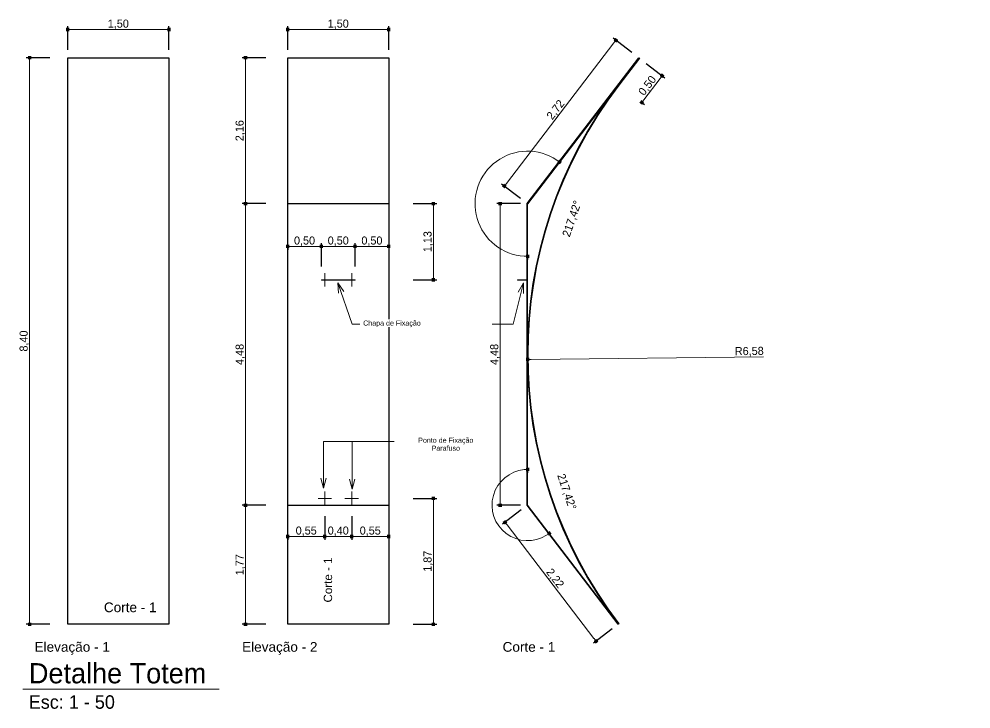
# Model space of a CAD drawing. Header units: millimetres. Extents: x 3006 to 6000, y 1661 to 3774.
# Drawn here: x 3900.11 to 3914.24, y 1820.19 to 1830.43 of the extents above; entities that cross this region are included whole.
import ezdxf

# ---------------------------------------------------------------- set-up
doc = ezdxf.new("R2010")
doc.units = ezdxf.units.MM
doc.header["$LTSCALE"] = 10
for name, color, linetype, lineweight in [('.15', 150, 'Continuous', 15), ('.25', 70, 'Continuous', 25), ('A-----TEP', 2, 'Continuous', 9), ('COTAS', 230, 'Continuous', 15)]:
    doc.layers.add(name, color=color, linetype=linetype, lineweight=lineweight)
doc.layers.add('Escrita', color=34, linetype='Continuous')
doc.layers.add('Verde', color=7, linetype='Continuous', true_color=0x136734)
doc.styles.get("Standard").update_dxf_attribs({"font": 'arial.ttf'})
doc.styles.add('Texto Wilian', font='himalaya.ttf')
doc.dimstyles.new('Cota 1-75 Exter WMJ', dxfattribs={"dimtxt": 0.12, "dimasz": 0.05, "dimexe": 0.05, "dimexo": 0.1, "dimgap": 0.002, "dimtad": 1, "dimzin": 1, "dimtxsty": 'Texto Wilian', "dimblk": 'BOXFILLED', "dimcen": 2.5, "dimclrd": 230, "dimclre": 230, "dimclrt": 104, "dimazin": 0, "dimtfac": 1, "dimtix": 1, "dimtmove": 0, "dimatfit": 3, "dimfxl": 0.3, "dimfxlon": 1, "dimlwd": 20, "dimarcsym": 1})

# ---------------------------------------------------------------- blocks, each defined once
blk = doc.blocks.new('_BoxFilled')
at = {"color": 0, "linetype": 'ByBlock', "lineweight": -2}
blk.add_line((-0.5, 0), (-1, 0), dxfattribs=at)
at = {"color": 0, "linetype": 'ByBlock'}
blk.add_solid([(-0.5, 0.5), (0.5, 0.5), (-0.5, -0.5), (0.5, -0.5)], dxfattribs=at)
blk = doc.blocks.new('*D790')
at = {"layer": 'COTAS', "color": 230, "lineweight": -2, "ltscale": 0.005, "transparency": 16777216}
for p, q in [((3900.568, 1829.853), (3900.218, 1829.853)), ((3900.568, 1821.449), (3900.218, 1821.449))]:
    blk.add_line(p, q, dxfattribs=at)
at = {"layer": 'COTAS', "color": 230, "linetype": 'Continuous', "lineweight": 20, "ltscale": 0.005, "transparency": 16777216}
blk.add_line((3900.268, 1821.499), (3900.268, 1829.803), dxfattribs=at)
at = {"layer": 'Defpoints', "color": 0, "ltscale": 0.005, "transparency": 16777216}
for p in [(3900.268, 1829.853), (3900.835, 1829.853), (3900.835, 1821.449)]:
    blk.add_point(p, dxfattribs=at)
at = {"layer": 'COTAS', "color": 230, "lineweight": 20, "ltscale": 0.005, "transparency": 16777216, "xscale": 0.05, "yscale": 0.05, "zscale": 0.05}
for p, rotation in [((3900.268, 1829.853), 90), ((3900.268, 1821.449), 270)]:
    blk.add_blockref('_BoxFilled', p, dxfattribs=dict(at, rotation=rotation))
at = {"layer": 'COTAS', "color": 104, "ltscale": 0.005, "transparency": 16777216, "insert": (3900.191, 1825.651), "char_height": 0.12, "width": 1.30224, "attachment_point": 5, "rotation": 90, "style": 'Texto Wilian'}
blk.add_mtext('8,40', dxfattribs=at)
blk = doc.blocks.new('*D791')
at = {"layer": 'COTAS', "color": 230, "lineweight": -2, "ltscale": 0.005, "transparency": 16777216}
for p, q in [((3903.772, 1823.215), (3903.422, 1823.215)), ((3903.772, 1821.449), (3903.422, 1821.449))]:
    blk.add_line(p, q, dxfattribs=at)
at = {"layer": 'COTAS', "color": 230, "linetype": 'Continuous', "lineweight": 20, "ltscale": 0.005, "transparency": 16777216}
blk.add_line((3903.472, 1821.499), (3903.472, 1823.165), dxfattribs=at)
at = {"layer": 'Defpoints', "color": 0, "ltscale": 0.005, "transparency": 16777216}
for p in [(3903.472, 1823.215), (3904.098, 1823.215), (3904.098, 1821.449)]:
    blk.add_point(p, dxfattribs=at)
at = {"layer": 'COTAS', "color": 230, "lineweight": 20, "ltscale": 0.005, "transparency": 16777216, "xscale": 0.05, "yscale": 0.05, "zscale": 0.05}
for p, rotation in [((3903.472, 1823.215), 90), ((3903.472, 1821.449), 270)]:
    blk.add_blockref('_BoxFilled', p, dxfattribs=dict(at, rotation=rotation))
at = {"layer": 'COTAS', "color": 104, "ltscale": 0.005, "transparency": 16777216, "insert": (3903.396, 1822.332), "char_height": 0.12, "width": 1.30224, "attachment_point": 5, "rotation": 90, "style": 'Texto Wilian'}
blk.add_mtext('1,77', dxfattribs=at)
blk = doc.blocks.new('*D792')
at = {"layer": 'COTAS', "color": 230, "lineweight": -2, "ltscale": 0.005, "transparency": 16777216}
for p, q in [((3903.772, 1827.69), (3903.422, 1827.69)), ((3903.772, 1823.215), (3903.422, 1823.215))]:
    blk.add_line(p, q, dxfattribs=at)
at = {"layer": 'COTAS', "color": 230, "linetype": 'Continuous', "lineweight": 20, "ltscale": 0.005, "transparency": 16777216}
blk.add_line((3903.472, 1823.265), (3903.472, 1827.64), dxfattribs=at)
at = {"layer": 'Defpoints', "color": 0, "ltscale": 0.005, "transparency": 16777216}
for p in [(3903.472, 1827.69), (3904.098, 1827.69), (3904.098, 1823.215)]:
    blk.add_point(p, dxfattribs=at)
at = {"layer": 'COTAS', "color": 230, "lineweight": 20, "ltscale": 0.005, "transparency": 16777216, "xscale": 0.05, "yscale": 0.05, "zscale": 0.05}
for p, rotation in [((3903.472, 1827.69), 90), ((3903.472, 1823.215), 270)]:
    blk.add_blockref('_BoxFilled', p, dxfattribs=dict(at, rotation=rotation))
at = {"layer": 'COTAS', "color": 104, "ltscale": 0.005, "transparency": 16777216, "insert": (3903.396, 1825.452), "char_height": 0.12, "width": 1.30224, "attachment_point": 5, "rotation": 90, "style": 'Texto Wilian'}
blk.add_mtext('4,48', dxfattribs=at)
blk = doc.blocks.new('*D793')
at = {"layer": 'COTAS', "color": 230, "lineweight": -2, "ltscale": 0.005, "transparency": 16777216}
for p, q in [((3903.772, 1829.853), (3903.422, 1829.853)), ((3903.772, 1827.69), (3903.422, 1827.69))]:
    blk.add_line(p, q, dxfattribs=at)
at = {"layer": 'COTAS', "color": 230, "linetype": 'Continuous', "lineweight": 20, "ltscale": 0.005, "transparency": 16777216}
blk.add_line((3903.472, 1827.74), (3903.472, 1829.803), dxfattribs=at)
at = {"layer": 'Defpoints', "color": 0, "ltscale": 0.005, "transparency": 16777216}
for p in [(3903.472, 1829.853), (3904.098, 1829.853), (3904.098, 1827.69)]:
    blk.add_point(p, dxfattribs=at)
at = {"layer": 'COTAS', "color": 230, "lineweight": 20, "ltscale": 0.005, "transparency": 16777216, "xscale": 0.05, "yscale": 0.05, "zscale": 0.05}
for p, rotation in [((3903.472, 1829.853), 90), ((3903.472, 1827.69), 270)]:
    blk.add_blockref('_BoxFilled', p, dxfattribs=dict(at, rotation=rotation))
at = {"layer": 'COTAS', "color": 104, "ltscale": 0.005, "transparency": 16777216, "insert": (3903.396, 1828.772), "char_height": 0.12, "width": 1.30224, "attachment_point": 5, "rotation": 90, "style": 'Texto Wilian'}
blk.add_mtext('2,16', dxfattribs=at)
blk = doc.blocks.new('*D794')
at = {"layer": 'COTAS', "color": 230, "lineweight": -2, "ltscale": 0.005, "transparency": 16777216}
for p, q in [((3905.961, 1827.69), (3906.311, 1827.69)), ((3905.961, 1826.559), (3906.311, 1826.559))]:
    blk.add_line(p, q, dxfattribs=at)
at = {"layer": 'COTAS', "color": 230, "linetype": 'Continuous', "lineweight": 20, "ltscale": 0.005, "transparency": 16777216}
blk.add_line((3906.261, 1826.609), (3906.261, 1827.64), dxfattribs=at)
at = {"layer": 'Defpoints', "color": 0, "ltscale": 0.005, "transparency": 16777216}
for p in [(3905.598, 1827.69), (3906.261, 1827.69), (3905.098, 1826.559)]:
    blk.add_point(p, dxfattribs=at)
at = {"layer": 'COTAS', "color": 230, "lineweight": 20, "ltscale": 0.005, "transparency": 16777216, "xscale": 0.05, "yscale": 0.05, "zscale": 0.05}
for p, rotation in [((3906.261, 1827.69), 90), ((3906.261, 1826.559), 270)]:
    blk.add_blockref('_BoxFilled', p, dxfattribs=dict(at, rotation=rotation))
at = {"layer": 'COTAS', "color": 104, "ltscale": 0.005, "transparency": 16777216, "insert": (3906.184, 1827.125), "char_height": 0.12, "width": 1.30224, "attachment_point": 5, "rotation": 90, "style": 'Texto Wilian'}
blk.add_mtext('1,13', dxfattribs=at)
blk = doc.blocks.new('*D795')
at = {"layer": 'COTAS', "color": 230, "lineweight": -2, "ltscale": 0.005, "transparency": 16777216}
for p, q in [((3904.598, 1826.755), (3904.598, 1827.105)), ((3904.098, 1827.061), (3904.098, 1827.005))]:
    blk.add_line(p, q, dxfattribs=at)
at = {"layer": 'COTAS', "color": 230, "linetype": 'Continuous', "lineweight": 20, "ltscale": 0.005, "transparency": 16777216}
blk.add_line((3904.148, 1827.055), (3904.548, 1827.055), dxfattribs=at)
at = {"layer": 'Defpoints', "color": 0, "ltscale": 0.005, "transparency": 16777216}
for p in [(3904.098, 1827.161), (3904.598, 1827.055), (3904.598, 1826.552)]:
    blk.add_point(p, dxfattribs=at)
at = {"layer": 'COTAS', "color": 230, "lineweight": 20, "ltscale": 0.005, "transparency": 16777216, "xscale": 0.05, "yscale": 0.05, "zscale": 0.05, "rotation": 180}
blk.add_blockref('_BoxFilled', (3904.098, 1827.055), dxfattribs=at)
at = {"layer": 'COTAS', "color": 230, "lineweight": 20, "ltscale": 0.005, "transparency": 16777216, "xscale": 0.05, "yscale": 0.05, "zscale": 0.05}
blk.add_blockref('_BoxFilled', (3904.598, 1827.055), dxfattribs=at)
at = {"layer": 'COTAS', "color": 104, "ltscale": 0.005, "transparency": 16777216, "insert": (3904.348, 1827.131), "char_height": 0.12, "width": 1.30224, "attachment_point": 5, "style": 'Texto Wilian'}
blk.add_mtext('0,50', dxfattribs=at)
blk = doc.blocks.new('*D796')
at = {"layer": 'COTAS', "color": 230, "lineweight": -2, "ltscale": 0.005, "transparency": 16777216}
for p, q in [((3904.598, 1826.755), (3904.598, 1827.105)), ((3905.098, 1826.755), (3905.098, 1827.105))]:
    blk.add_line(p, q, dxfattribs=at)
at = {"layer": 'COTAS', "color": 230, "linetype": 'Continuous', "lineweight": 20, "ltscale": 0.005, "transparency": 16777216}
blk.add_line((3904.648, 1827.055), (3905.048, 1827.055), dxfattribs=at)
at = {"layer": 'Defpoints', "color": 0, "ltscale": 0.005, "transparency": 16777216}
for p in [(3905.098, 1827.055), (3904.598, 1826.552), (3905.098, 1826.559)]:
    blk.add_point(p, dxfattribs=at)
at = {"layer": 'COTAS', "color": 230, "lineweight": 20, "ltscale": 0.005, "transparency": 16777216, "xscale": 0.05, "yscale": 0.05, "zscale": 0.05, "rotation": 180}
blk.add_blockref('_BoxFilled', (3904.598, 1827.055), dxfattribs=at)
at = {"layer": 'COTAS', "color": 230, "lineweight": 20, "ltscale": 0.005, "transparency": 16777216, "xscale": 0.05, "yscale": 0.05, "zscale": 0.05}
blk.add_blockref('_BoxFilled', (3905.098, 1827.055), dxfattribs=at)
at = {"layer": 'COTAS', "color": 104, "ltscale": 0.005, "transparency": 16777216, "insert": (3904.848, 1827.131), "char_height": 0.12, "width": 1.30224, "attachment_point": 5, "style": 'Texto Wilian'}
blk.add_mtext('0,50', dxfattribs=at)
blk = doc.blocks.new('*D797')
at = {"layer": 'COTAS', "color": 230, "lineweight": -2, "ltscale": 0.005, "transparency": 16777216}
for p, q in [((3905.098, 1826.755), (3905.098, 1827.105)), ((3905.598, 1827.061), (3905.598, 1827.005))]:
    blk.add_line(p, q, dxfattribs=at)
at = {"layer": 'COTAS', "color": 230, "linetype": 'Continuous', "lineweight": 20, "ltscale": 0.005, "transparency": 16777216}
blk.add_line((3905.148, 1827.055), (3905.548, 1827.055), dxfattribs=at)
at = {"layer": 'Defpoints', "color": 0, "ltscale": 0.005, "transparency": 16777216}
for p in [(3905.598, 1827.161), (3905.598, 1827.055), (3905.098, 1826.559)]:
    blk.add_point(p, dxfattribs=at)
at = {"layer": 'COTAS', "color": 230, "lineweight": 20, "ltscale": 0.005, "transparency": 16777216, "xscale": 0.05, "yscale": 0.05, "zscale": 0.05, "rotation": 180}
blk.add_blockref('_BoxFilled', (3905.098, 1827.055), dxfattribs=at)
at = {"layer": 'COTAS', "color": 230, "lineweight": 20, "ltscale": 0.005, "transparency": 16777216, "xscale": 0.05, "yscale": 0.05, "zscale": 0.05}
blk.add_blockref('_BoxFilled', (3905.598, 1827.055), dxfattribs=at)
at = {"layer": 'COTAS', "color": 104, "ltscale": 0.005, "transparency": 16777216, "insert": (3905.348, 1827.131), "char_height": 0.12, "width": 1.30224, "attachment_point": 5, "style": 'Texto Wilian'}
blk.add_mtext('0,50', dxfattribs=at)
blk = doc.blocks.new('*D798')
at = {"layer": 'COTAS', "color": 230, "lineweight": -2, "ltscale": 0.005, "transparency": 16777216}
for p, q in [((3905.961, 1823.317), (3906.311, 1823.317)), ((3905.961, 1821.449), (3906.311, 1821.449))]:
    blk.add_line(p, q, dxfattribs=at)
at = {"layer": 'COTAS', "color": 230, "linetype": 'Continuous', "lineweight": 20, "ltscale": 0.005, "transparency": 16777216}
blk.add_line((3906.261, 1821.499), (3906.261, 1823.267), dxfattribs=at)
at = {"layer": 'Defpoints', "color": 0, "ltscale": 0.005, "transparency": 16777216}
for p in [(3905.148, 1823.317), (3906.261, 1823.317), (3905.598, 1821.449)]:
    blk.add_point(p, dxfattribs=at)
at = {"layer": 'COTAS', "color": 230, "lineweight": 20, "ltscale": 0.005, "transparency": 16777216, "xscale": 0.05, "yscale": 0.05, "zscale": 0.05}
for p, rotation in [((3906.261, 1823.317), 90), ((3906.261, 1821.449), 270)]:
    blk.add_blockref('_BoxFilled', p, dxfattribs=dict(at, rotation=rotation))
at = {"layer": 'COTAS', "color": 104, "ltscale": 0.005, "transparency": 16777216, "insert": (3906.184, 1822.383), "char_height": 0.12, "width": 1.30224, "attachment_point": 5, "rotation": 90, "style": 'Texto Wilian'}
blk.add_mtext('1,87', dxfattribs=at)
blk = doc.blocks.new('*D799')
at = {"layer": 'COTAS', "color": 230, "lineweight": -2, "ltscale": 0.005, "transparency": 16777216}
for p, q in [((3904.648, 1823.051), (3904.648, 1822.701)), ((3904.098, 1822.757), (3904.098, 1822.701))]:
    blk.add_line(p, q, dxfattribs=at)
at = {"layer": 'COTAS', "color": 230, "linetype": 'Continuous', "lineweight": 20, "ltscale": 0.005, "transparency": 16777216}
blk.add_line((3904.148, 1822.751), (3904.598, 1822.751), dxfattribs=at)
at = {"layer": 'Defpoints', "color": 0, "ltscale": 0.005, "transparency": 16777216}
for p in [(3904.648, 1823.217), (3904.098, 1822.857), (3904.648, 1822.751)]:
    blk.add_point(p, dxfattribs=at)
at = {"layer": 'COTAS', "color": 230, "lineweight": 20, "ltscale": 0.005, "transparency": 16777216, "xscale": 0.05, "yscale": 0.05, "zscale": 0.05, "rotation": 180}
blk.add_blockref('_BoxFilled', (3904.098, 1822.751), dxfattribs=at)
at = {"layer": 'COTAS', "color": 230, "lineweight": 20, "ltscale": 0.005, "transparency": 16777216, "xscale": 0.05, "yscale": 0.05, "zscale": 0.05}
blk.add_blockref('_BoxFilled', (3904.648, 1822.751), dxfattribs=at)
at = {"layer": 'COTAS', "color": 104, "ltscale": 0.005, "transparency": 16777216, "insert": (3904.373, 1822.828), "char_height": 0.12, "width": 1.30224, "attachment_point": 5, "style": 'Texto Wilian'}
blk.add_mtext('0,55', dxfattribs=at)
blk = doc.blocks.new('*D800')
at = {"layer": 'COTAS', "color": 230, "lineweight": -2, "ltscale": 0.005, "transparency": 16777216}
for p, q in [((3904.648, 1823.051), (3904.648, 1822.701)), ((3905.048, 1823.051), (3905.048, 1822.701))]:
    blk.add_line(p, q, dxfattribs=at)
at = {"layer": 'COTAS', "color": 230, "linetype": 'Continuous', "lineweight": 20, "ltscale": 0.005, "transparency": 16777216}
blk.add_line((3904.698, 1822.751), (3904.998, 1822.751), dxfattribs=at)
at = {"layer": 'Defpoints', "color": 0, "ltscale": 0.005, "transparency": 16777216}
for p in [(3904.648, 1823.217), (3905.048, 1823.217), (3905.048, 1822.751)]:
    blk.add_point(p, dxfattribs=at)
at = {"layer": 'COTAS', "color": 230, "lineweight": 20, "ltscale": 0.005, "transparency": 16777216, "xscale": 0.05, "yscale": 0.05, "zscale": 0.05, "rotation": 180}
blk.add_blockref('_BoxFilled', (3904.648, 1822.751), dxfattribs=at)
at = {"layer": 'COTAS', "color": 230, "lineweight": 20, "ltscale": 0.005, "transparency": 16777216, "xscale": 0.05, "yscale": 0.05, "zscale": 0.05}
blk.add_blockref('_BoxFilled', (3905.048, 1822.751), dxfattribs=at)
at = {"layer": 'COTAS', "color": 104, "ltscale": 0.005, "transparency": 16777216, "insert": (3904.848, 1822.828), "char_height": 0.12, "width": 1.30224, "attachment_point": 5, "style": 'Texto Wilian'}
blk.add_mtext('0,40', dxfattribs=at)
blk = doc.blocks.new('*D801')
at = {"layer": 'COTAS', "color": 230, "lineweight": -2, "ltscale": 0.005, "transparency": 16777216}
for p, q in [((3905.048, 1823.051), (3905.048, 1822.701)), ((3905.598, 1822.757), (3905.598, 1822.701))]:
    blk.add_line(p, q, dxfattribs=at)
at = {"layer": 'COTAS', "color": 230, "linetype": 'Continuous', "lineweight": 20, "ltscale": 0.005, "transparency": 16777216}
blk.add_line((3905.098, 1822.751), (3905.548, 1822.751), dxfattribs=at)
at = {"layer": 'Defpoints', "color": 0, "ltscale": 0.005, "transparency": 16777216}
for p in [(3905.048, 1823.217), (3905.598, 1822.857), (3905.598, 1822.751)]:
    blk.add_point(p, dxfattribs=at)
at = {"layer": 'COTAS', "color": 230, "lineweight": 20, "ltscale": 0.005, "transparency": 16777216, "xscale": 0.05, "yscale": 0.05, "zscale": 0.05, "rotation": 180}
blk.add_blockref('_BoxFilled', (3905.048, 1822.751), dxfattribs=at)
at = {"layer": 'COTAS', "color": 230, "lineweight": 20, "ltscale": 0.005, "transparency": 16777216, "xscale": 0.05, "yscale": 0.05, "zscale": 0.05}
blk.add_blockref('_BoxFilled', (3905.598, 1822.751), dxfattribs=at)
at = {"layer": 'COTAS', "color": 104, "ltscale": 0.005, "transparency": 16777216, "insert": (3905.323, 1822.828), "char_height": 0.12, "width": 1.30224, "attachment_point": 5, "style": 'Texto Wilian'}
blk.add_mtext('0,55', dxfattribs=at)
blk = doc.blocks.new('*D802')
at = {"layer": 'COTAS', "color": 230, "lineweight": -2, "ltscale": 0.005, "transparency": 16777216}
for p, q in [((3900.835, 1829.973), (3900.835, 1830.323)), ((3902.335, 1829.973), (3902.335, 1830.323))]:
    blk.add_line(p, q, dxfattribs=at)
at = {"layer": 'COTAS', "color": 230, "linetype": 'Continuous', "lineweight": 20, "ltscale": 0.005, "transparency": 16777216}
blk.add_line((3900.885, 1830.273), (3902.285, 1830.273), dxfattribs=at)
at = {"layer": 'Defpoints', "color": 0, "ltscale": 0.005, "transparency": 16777216}
for p in [(3902.335, 1830.273), (3900.835, 1829.853), (3902.335, 1829.853)]:
    blk.add_point(p, dxfattribs=at)
at = {"layer": 'COTAS', "color": 230, "lineweight": 20, "ltscale": 0.005, "transparency": 16777216, "xscale": 0.05, "yscale": 0.05, "zscale": 0.05, "rotation": 180}
blk.add_blockref('_BoxFilled', (3900.835, 1830.273), dxfattribs=at)
at = {"layer": 'COTAS', "color": 230, "lineweight": 20, "ltscale": 0.005, "transparency": 16777216, "xscale": 0.05, "yscale": 0.05, "zscale": 0.05}
blk.add_blockref('_BoxFilled', (3902.335, 1830.273), dxfattribs=at)
at = {"layer": 'COTAS', "color": 104, "ltscale": 0.005, "transparency": 16777216, "insert": (3901.585, 1830.349), "char_height": 0.12, "width": 1.30224, "attachment_point": 5, "style": 'Texto Wilian'}
blk.add_mtext('1,50', dxfattribs=at)
blk = doc.blocks.new('*D803')
at = {"layer": 'COTAS', "color": 230, "lineweight": -2, "ltscale": 0.005, "transparency": 16777216}
for p, q in [((3904.098, 1829.973), (3904.098, 1830.323)), ((3905.598, 1829.973), (3905.598, 1830.323))]:
    blk.add_line(p, q, dxfattribs=at)
at = {"layer": 'COTAS', "color": 230, "linetype": 'Continuous', "lineweight": 20, "ltscale": 0.005, "transparency": 16777216}
blk.add_line((3904.148, 1830.273), (3905.548, 1830.273), dxfattribs=at)
at = {"layer": 'Defpoints', "color": 0, "ltscale": 0.005, "transparency": 16777216}
for p in [(3905.598, 1830.273), (3904.098, 1829.853), (3905.598, 1829.853)]:
    blk.add_point(p, dxfattribs=at)
at = {"layer": 'COTAS', "color": 230, "lineweight": 20, "ltscale": 0.005, "transparency": 16777216, "xscale": 0.05, "yscale": 0.05, "zscale": 0.05, "rotation": 180}
blk.add_blockref('_BoxFilled', (3904.098, 1830.273), dxfattribs=at)
at = {"layer": 'COTAS', "color": 230, "lineweight": 20, "ltscale": 0.005, "transparency": 16777216, "xscale": 0.05, "yscale": 0.05, "zscale": 0.05}
blk.add_blockref('_BoxFilled', (3905.598, 1830.273), dxfattribs=at)
at = {"layer": 'COTAS', "color": 104, "ltscale": 0.005, "transparency": 16777216, "insert": (3904.848, 1830.349), "char_height": 0.12, "width": 1.30224, "attachment_point": 5, "style": 'Texto Wilian'}
blk.add_mtext('1,50', dxfattribs=at)
blk = doc.blocks.new('*D804')
at = {"layer": 'COTAS', "color": 230, "lineweight": -2, "ltscale": 0.005, "transparency": 16777216}
for p, q in [((3908.132, 1828.307), (3908.162, 1828.347)), ((3907.658, 1826.909), (3907.658, 1826.859))]:
    blk.add_line(p, q, dxfattribs=at)
at = {"layer": 'COTAS', "color": 230, "linetype": 'Continuous', "lineweight": 20, "ltscale": 0.005, "transparency": 16777216}
blk.add_arc((3907.658, 1827.688), 0.78, 56.2542, 266.3246, dxfattribs=at)
at = {"layer": 'Defpoints', "color": 0, "ltscale": 0.005, "transparency": 16777216}
for p in [(3907.211, 1828.326), (3908.132, 1828.307), (3907.658, 1827.688), (3907.658, 1826.909)]:
    blk.add_point(p, dxfattribs=at)
at = {"layer": 'COTAS', "color": 230, "lineweight": 20, "ltscale": 0.005, "transparency": 16777216, "xscale": 0.05, "yscale": 0.05, "zscale": 0.05}
for p, rotation in [((3908.132, 1828.307), 324.4165046367129), ((3907.658, 1826.909), 358.1623217800397)]:
    blk.add_blockref('_BoxFilled', p, dxfattribs=dict(at, rotation=rotation))
at = {"layer": 'COTAS', "color": 104, "ltscale": 0.005, "transparency": 16777216, "insert": (3908.324, 1827.463), "char_height": 0.12, "width": 2.31678, "attachment_point": 5, "rotation": 71.2894, "style": 'Texto Wilian'}
blk.add_mtext('217,42°', dxfattribs=at)
blk = doc.blocks.new('*D805')
at = {"layer": 'COTAS', "color": 230, "lineweight": -2, "ltscale": 0.005, "transparency": 16777216}
for p, q in [((3907.658, 1823.745), (3907.658, 1823.695)), ((3907.979, 1822.797), (3907.949, 1822.837))]:
    blk.add_line(p, q, dxfattribs=at)
at = {"layer": 'COTAS', "color": 230, "linetype": 'Continuous', "lineweight": 20, "ltscale": 0.005, "transparency": 16777216}
blk.add_arc((3907.658, 1823.217), 0.528, 95.4239, 301.9973, dxfattribs=at)
at = {"layer": 'Defpoints', "color": 0, "ltscale": 0.005, "transparency": 16777216}
for p in [(3907.658, 1823.745), (3907.155, 1823.376), (3907.658, 1823.217), (3907.979, 1822.797)]:
    blk.add_point(p, dxfattribs=at)
at = {"layer": 'COTAS', "color": 230, "lineweight": 20, "ltscale": 0.005, "transparency": 16777216, "xscale": 0.05, "yscale": 0.05, "zscale": 0.05}
for p, rotation in [((3907.658, 1823.745), 2.711941353895778), ((3907.979, 1822.797), 34.70923222935934)]:
    blk.add_blockref('_BoxFilled', p, dxfattribs=dict(at, rotation=rotation))
at = {"layer": 'COTAS', "color": 104, "ltscale": 0.005, "transparency": 16777216, "insert": (3908.231, 1823.411), "char_height": 0.12, "width": 2.31678, "attachment_point": 5, "rotation": 288.7106, "style": 'Texto Wilian'}
blk.add_mtext('217,42°', dxfattribs=at)
blk = doc.blocks.new('*D806')
at = {"layer": 'COTAS', "color": 230, "linetype": 'Continuous', "lineweight": 20, "ltscale": 0.005, "transparency": 16777216}
blk.add_line((3907.343, 1827.989), (3908.938, 1830.073), dxfattribs=at)
at = {"layer": 'COTAS', "color": 230, "lineweight": -2, "ltscale": 0.005, "transparency": 16777216}
for p, q in [((3909.206, 1829.93), (3908.928, 1830.143)), ((3907.551, 1827.767), (3907.273, 1827.98))]:
    blk.add_line(p, q, dxfattribs=at)
at = {"layer": 'Defpoints', "color": 0, "ltscale": 0.005, "transparency": 16777216}
for p in [(3908.968, 1830.113), (3909.307, 1829.853), (3907.652, 1827.69)]:
    blk.add_point(p, dxfattribs=at)
at = {"layer": 'COTAS', "color": 230, "lineweight": 20, "ltscale": 0.005, "transparency": 16777216, "xscale": 0.05, "yscale": 0.05, "zscale": 0.05}
for p, rotation in [((3908.968, 1830.113), 52.57882641676545), ((3907.313, 1827.95), 232.5788264167655)]:
    blk.add_blockref('_BoxFilled', p, dxfattribs=dict(at, rotation=rotation))
at = {"layer": 'COTAS', "color": 104, "ltscale": 0.005, "transparency": 16777216, "insert": (3908.08, 1829.078), "char_height": 0.12, "width": 1.30224, "attachment_point": 5, "rotation": 52.5788, "style": 'Texto Wilian'}
blk.add_mtext('2,72', dxfattribs=at)
blk = doc.blocks.new('*D807')
at = {"layer": 'COTAS', "color": 230, "lineweight": -2, "ltscale": 0.005, "transparency": 16777216}
for p, q in [((3907.551, 1827.69), (3907.201, 1827.69)), ((3907.551, 1823.215), (3907.201, 1823.215))]:
    blk.add_line(p, q, dxfattribs=at)
at = {"layer": 'COTAS', "color": 230, "linetype": 'Continuous', "lineweight": 20, "ltscale": 0.005, "transparency": 16777216}
blk.add_line((3907.251, 1827.64), (3907.251, 1823.265), dxfattribs=at)
at = {"layer": 'Defpoints', "color": 0, "ltscale": 0.005, "transparency": 16777216}
for p in [(3907.652, 1827.69), (3907.251, 1823.215), (3907.652, 1823.215)]:
    blk.add_point(p, dxfattribs=at)
at = {"layer": 'COTAS', "color": 230, "lineweight": 20, "ltscale": 0.005, "transparency": 16777216, "xscale": 0.05, "yscale": 0.05, "zscale": 0.05}
for p, rotation in [((3907.251, 1827.69), 90), ((3907.251, 1823.215), 270)]:
    blk.add_blockref('_BoxFilled', p, dxfattribs=dict(at, rotation=rotation))
at = {"layer": 'COTAS', "color": 104, "ltscale": 0.005, "transparency": 16777216, "insert": (3907.174, 1825.452), "char_height": 0.12, "width": 1.30224, "attachment_point": 5, "rotation": 90, "style": 'Texto Wilian'}
blk.add_mtext('4,48', dxfattribs=at)
blk = doc.blocks.new('*D808')
at = {"layer": 'COTAS', "color": 230, "lineweight": -2, "ltscale": 0.005, "transparency": 16777216}
for p, q in [((3907.561, 1823.145), (3907.283, 1822.932)), ((3908.912, 1821.379), (3908.634, 1821.166))]:
    blk.add_line(p, q, dxfattribs=at)
at = {"layer": 'COTAS', "color": 230, "linetype": 'Continuous', "lineweight": 20, "ltscale": 0.005, "transparency": 16777216}
blk.add_line((3907.353, 1822.923), (3908.643, 1821.236), dxfattribs=at)
at = {"layer": 'Defpoints', "color": 0, "ltscale": 0.005, "transparency": 16777216}
for p in [(3907.652, 1823.215), (3909.003, 1821.449), (3908.674, 1821.196)]:
    blk.add_point(p, dxfattribs=at)
at = {"layer": 'COTAS', "color": 230, "lineweight": 20, "ltscale": 0.005, "transparency": 16777216, "xscale": 0.05, "yscale": 0.05, "zscale": 0.05}
for p, rotation in [((3907.322, 1822.962), 127.421173583198), ((3908.674, 1821.196), 307.421173583198)]:
    blk.add_blockref('_BoxFilled', p, dxfattribs=dict(at, rotation=rotation))
at = {"layer": 'COTAS', "color": 104, "ltscale": 0.005, "transparency": 16777216, "insert": (3908.059, 1822.126), "char_height": 0.12, "width": 1.30224, "attachment_point": 5, "rotation": 307.4212, "style": 'Texto Wilian'}
blk.add_mtext('2,22', dxfattribs=at)
blk = doc.blocks.new('*D809')
at = {"layer": 'COTAS', "color": 230, "lineweight": -2, "ltscale": 0.005, "transparency": 16777216}
for p, q in [((3909.416, 1829.77), (3909.694, 1829.557)), ((3909.346, 1829.194), (3909.39, 1829.16))]:
    blk.add_line(p, q, dxfattribs=at)
at = {"layer": 'COTAS', "color": 230, "linetype": 'Continuous', "lineweight": 20, "ltscale": 0.005, "transparency": 16777216}
blk.add_line((3909.381, 1829.23), (3909.624, 1829.548), dxfattribs=at)
at = {"layer": 'Defpoints', "color": 0, "ltscale": 0.005, "transparency": 16777216}
for p in [(3909.317, 1829.846), (3909.654, 1829.588), (3909.266, 1829.255)]:
    blk.add_point(p, dxfattribs=at)
at = {"layer": 'COTAS', "color": 230, "lineweight": 20, "ltscale": 0.005, "transparency": 16777216, "xscale": 0.05, "yscale": 0.05, "zscale": 0.05}
for p, rotation in [((3909.654, 1829.588), 52.57880212190374), ((3909.351, 1829.191), 232.5788021219037)]:
    blk.add_blockref('_BoxFilled', p, dxfattribs=dict(at, rotation=rotation))
at = {"layer": 'COTAS', "color": 104, "ltscale": 0.005, "transparency": 16777216, "insert": (3909.441, 1829.436), "char_height": 0.12, "width": 1.30224, "attachment_point": 5, "rotation": 52.5788, "style": 'Texto Wilian'}
blk.add_mtext('0,50', dxfattribs=at)
blk = doc.blocks.new('*D810')
at = {"layer": 'COTAS', "color": 230, "linetype": 'Continuous', "lineweight": 20, "ltscale": 0.005, "transparency": 16777216}
blk.add_line((3911.158, 1825.418), (3907.71, 1825.379), dxfattribs=at)
at = {"layer": 'Defpoints', "color": 0, "ltscale": 0.005, "transparency": 16777216}
for p in [(3914.236, 1825.452), (3907.66, 1825.378)]:
    blk.add_point(p, dxfattribs=at)
at = {"layer": 'COTAS', "color": 230, "lineweight": 20, "ltscale": 0.005, "transparency": 16777216, "xscale": 0.05, "yscale": 0.05, "zscale": 0.05, "rotation": 180.6494179531491}
blk.add_blockref('_BoxFilled', (3907.66, 1825.378), dxfattribs=at)
at = {"layer": 'COTAS', "color": 104, "ltscale": 0.005, "transparency": 16777216, "insert": (3910.947, 1825.492), "char_height": 0.12, "width": 1.30224, "attachment_point": 5, "rotation": 0.6494, "style": 'Texto Wilian'}
blk.add_mtext('R6,58', dxfattribs=at)

msp = doc.modelspace()

# ---------------------------------------------------------------- linework, layer by layer
at = {"layer": '.15', "color": 150, "lineweight": 15}
for p, q in [((3904.648, 1826.459), (3904.648, 1826.659)), ((3905.048, 1826.459), (3905.048, 1826.659)), ((3904.548, 1823.317), (3904.748, 1823.317)), ((3904.648, 1823.217), (3904.648, 1823.417)), ((3904.948, 1823.317), (3905.148, 1823.317)), ((3905.048, 1823.217), (3905.048, 1823.417))]:
    msp.add_line(p, q, dxfattribs=at)
msp.add_lwpolyline([(3905.098, 1826.559), (3905.098, 1826.552), (3904.598, 1826.552), (3904.598, 1826.559)], close=True, dxfattribs=at)
msp.add_lwpolyline([(3907.652, 1826.552), (3907.508, 1826.552), (3907.508, 1826.559), (3907.652, 1826.559)], dxfattribs=at)
at = {"layer": '.25', "color": 70, "lineweight": 25}
for p, q in [((3900.835, 1821.449), (3900.835, 1829.853)), ((3900.835, 1829.853), (3902.335, 1829.853)), ((3902.335, 1829.853), (3902.335, 1821.449)), ((3904.098, 1821.449), (3904.098, 1829.853)), ((3904.098, 1829.853), (3905.598, 1829.853)), ((3905.598, 1829.853), (3905.598, 1821.449)), ((3907.652, 1827.69), (3909.307, 1829.853)), ((3909.312, 1829.85), (3907.658, 1827.688)), ((3909.317, 1829.846), (3909.013, 1829.449)), ((3909.307, 1829.853), (3909.317, 1829.846)), ((3907.658, 1827.688), (3909.008, 1829.452)), ((3904.098, 1827.69), (3905.598, 1827.69)), ((3907.652, 1823.215), (3907.652, 1827.69)), ((3907.658, 1823.217), (3907.658, 1827.688)), ((3904.098, 1823.215), (3905.598, 1823.215)), ((3909.003, 1821.449), (3907.652, 1823.215)), ((3909.008, 1821.452), (3907.658, 1823.217)), ((3902.335, 1821.449), (3900.835, 1821.449)), ((3905.598, 1821.449), (3904.098, 1821.449)), ((3909.013, 1821.456), (3909.003, 1821.449))]:
    msp.add_line(p, q, dxfattribs=at)
for radius in [6.583, 6.576]:
    msp.add_arc((3914.236, 1825.452), radius, 142.5788, 217.4212, dxfattribs=at)
at = {"layer": 'A-----TEP', "color": 10}
msp.add_line((3907.595, 1826.513), (3907.598, 1826.358), dxfattribs=at)
at = {"layer": 'COTAS', "ltscale": 0.005}
for p, q in [((3904.842, 1826.513), (3904.929, 1826.385)), ((3904.842, 1826.513), (3904.853, 1826.359)), ((3904.842, 1826.513), (3905.054, 1825.9)), ((3907.595, 1826.513), (3907.443, 1825.9)), ((3907.595, 1826.513), (3907.52, 1826.377)), ((3905.054, 1825.9), (3905.544, 1825.9)), ((3907.443, 1825.9), (3907.131, 1825.9)), ((3904.631, 1824.162), (3905.678, 1824.162)), ((3904.631, 1823.467), (3904.631, 1824.162)), ((3905.053, 1824.162), (3905.678, 1824.162)), ((3905.053, 1823.453), (3905.053, 1824.162)), ((3904.631, 1823.467), (3904.59, 1823.617)), ((3904.631, 1823.467), (3904.671, 1823.617)), ((3905.053, 1823.453), (3905.013, 1823.603)), ((3905.053, 1823.453), (3905.093, 1823.603))]:
    msp.add_line(p, q, dxfattribs=at)
at = {"layer": 'Verde', "color": 106, "lineweight": 9}
msp.add_line((3900.17, 1820.487), (3903.081, 1820.487), dxfattribs=at)

# ---------------------------------------------------------------- texts
at = {"layer": 'COTAS', "ltscale": 0.005, "insert": (3904.634, 1821.772), "char_height": 0.12294, "width": 0.795, "attachment_point": 1, "rotation": 90, "line_spacing_factor": 0.938532, "bg_fill": 3, "box_fill_scale": 1.25, "bg_fill_color": 0, "bg_fill_transparency": 6889442}
msp.add_mtext('\\fArial|b0|i0|c0|p34|;Corte - 1', dxfattribs=at)
at = {"layer": 'Escrita', "line_spacing_factor": 0.938532, "style": 'Texto Wilian', "bg_fill": 3, "box_fill_scale": 1.25, "bg_fill_color": 0}
for s, insert, char_height, width, attachment_point, bg_fill_transparency in [('\\fArial|b0|i0|c0|p34|;Ponto de Fixação\\PParafuso', (3906.444, 1824.217), 0.07539, 0.91282, 2, 6888712), ('\\fArial|b0|i0|c0|p34|;Corte - 1', (3901.371, 1821.772), 0.144, 0.795, 1, 5054424), ('\\fArial|b0|i0|c0|p34|;Elevação - 1', (3900.342, 1821.185), 0.144, 1.1385, 1, 7282488), ('\\fArial|b0|i0|c0|p34|;Elevação - 2', (3903.422, 1821.185), 0.144, 1.1385, 1, 5054334), ('\\fArial|b0|i0|c0|p34|;Corte - 1', (3907.287, 1821.185), 0.144, 0.795, 1, 6889402)]:
    msp.add_mtext(s, dxfattribs=dict(at, insert=insert, char_height=char_height, width=width, attachment_point=attachment_point, bg_fill_transparency=bg_fill_transparency))
at = {"layer": 'Escrita', "attachment_point": 1, "style": 'Texto Wilian'}
for s, insert, char_height, width in [('{\\C50;Detalhe Totem }', (3900.259, 1820.872), 0.3, 7.44131), ('{\\C50;Esc: 1 - 50}', (3900.256, 1820.395), 0.2, 3.14298)]:
    msp.add_mtext(s, dxfattribs=dict(at, insert=insert, char_height=char_height, width=width))

# ---------------------------------------------------------------- dimensions: what is measured, and where the dimension line sits
at = {"layer": 'COTAS', "ltscale": 0.005}
for base, p1, p2, picture, middle in [((3902.335, 1830.273), (3900.835, 1829.853), (3902.335, 1829.853), '*D802', (3901.585, 1830.349)), ((3905.598, 1830.273), (3904.098, 1829.853), (3905.598, 1829.853), '*D803', (3904.848, 1830.349)), ((3904.598, 1827.055), (3904.098, 1827.161), (3904.598, 1826.552), '*D795', (3904.348, 1827.131)), ((3905.098, 1827.055), (3904.598, 1826.552), (3905.098, 1826.559), '*D796', (3904.848, 1827.131)), ((3905.598, 1827.055), (3905.098, 1826.559), (3905.598, 1827.161), '*D797', (3905.348, 1827.131)), ((3904.648, 1822.751), (3904.098, 1822.857), (3904.648, 1823.217), '*D799', (3904.373, 1822.828)), ((3905.048, 1822.751), (3904.648, 1823.217), (3905.048, 1823.217), '*D800', (3904.848, 1822.828)), ((3905.598, 1822.751), (3905.048, 1823.217), (3905.598, 1822.857), '*D801', (3905.323, 1822.828))]:
    dim = msp.add_linear_dim(base=base, p1=p1, p2=p2, dimstyle='Cota 1-75 Exter WMJ', dxfattribs=at)
    dim.commit()
    dim.dimension.update_dxf_attribs({"geometry": picture, "text_midpoint": middle})
for base, p1, p2, angle, picture, middle in [((3908.968, 1830.113), (3907.652, 1827.69), (3909.307, 1829.853), 52.5788, '*D806', (3908.08, 1829.078)), ((3909.654, 1829.588), (3909.266, 1829.255), (3909.317, 1829.846), 52.5788, '*D809', (3909.441, 1829.436)), ((3900.268, 1829.853), (3900.835, 1821.449), (3900.835, 1829.853), 90, '*D790', (3900.191, 1825.651)), ((3903.472, 1829.853), (3904.098, 1827.69), (3904.098, 1829.853), 90, '*D793', (3903.396, 1828.772)), ((3903.4722, 1827.6902), (3904.0984, 1823.2147), (3904.0984, 1827.6902), 90, '*D792', (3903.3955, 1825.4525)), ((3906.261, 1827.69), (3905.098, 1826.559), (3905.598, 1827.69), 90, '*D794', (3906.184, 1827.125)), ((3907.2512, 1823.2147), (3907.6521, 1827.6902), (3907.6521, 1823.2147), 90, '*D807', (3907.1745, 1825.4525)), ((3906.261, 1823.317), (3905.598, 1821.449), (3905.148, 1823.317), 90, '*D798', (3906.184, 1822.383)), ((3903.472, 1823.215), (3904.098, 1821.449), (3904.098, 1823.215), 90, '*D791', (3903.396, 1822.332))]:
    dim = msp.add_linear_dim(base=base, p1=p1, p2=p2, angle=angle, dimstyle='Cota 1-75 Exter WMJ', dxfattribs=at)
    dim.commit()
    dim.dimension.update_dxf_attribs({"geometry": picture, "text_midpoint": middle})
for base, center, p1, p2, picture, middle in [((3907.2106, 1828.3263), (3907.6584, 1827.6881), (3907.6584, 1826.9085), (3908.1321, 1828.3073), '*D804', (3908.3968, 1827.438)), ((3907.1545, 1823.376), (3907.6584, 1823.2169), (3907.9795, 1822.7972), (3907.6584, 1823.7452), '*D805', (3908.1588, 1823.3864))]:
    dim = msp.add_angular_dim_3p(base=base, center=center, p1=p1, p2=p2, dimstyle='Cota 1-75 Exter WMJ', dxfattribs=at)
    dim.commit()
    dim.dimension.update_dxf_attribs({"geometry": picture, "text_midpoint": middle, "dimtype": 165})
dim = msp.add_radius_dim(center=(3914.236, 1825.452), mpoint=(3907.66, 1825.378), dimstyle='Cota 1-75 Exter WMJ', dxfattribs=at)
dim.commit()
dim.dimension.update_dxf_attribs({"geometry": '*D810', "text_midpoint": (3910.948, 1825.415), "dimtype": 164})

# ---------------------------------------------------------------- next in the draw order: texts
at = {"layer": 'Escrita', "insert": (3905.645, 1825.955), "char_height": 0.07539, "width": 0.91282, "attachment_point": 2, "line_spacing_factor": 0.938532, "style": 'Texto Wilian', "bg_fill": 3, "box_fill_scale": 1.25, "bg_fill_color": 0, "bg_fill_transparency": 6888712}
msp.add_mtext('\\fArial|b0|i0|c0|p34|;Chapa de Fixação', dxfattribs=at)

# ---------------------------------------------------------------- next in the draw order: dimensions: what is measured, and where the dimension line sits
at = {"layer": 'COTAS', "ltscale": 0.005}
dim = msp.add_linear_dim(base=(3908.674, 1821.196), p1=(3907.652, 1823.215), p2=(3909.003, 1821.449), angle=307.4212, dimstyle='Cota 1-75 Exter WMJ', dxfattribs=at)
dim.commit()
dim.dimension.update_dxf_attribs({"geometry": '*D808', "text_midpoint": (3908.059, 1822.126)})

doc.saveas('drawing.dxf')
